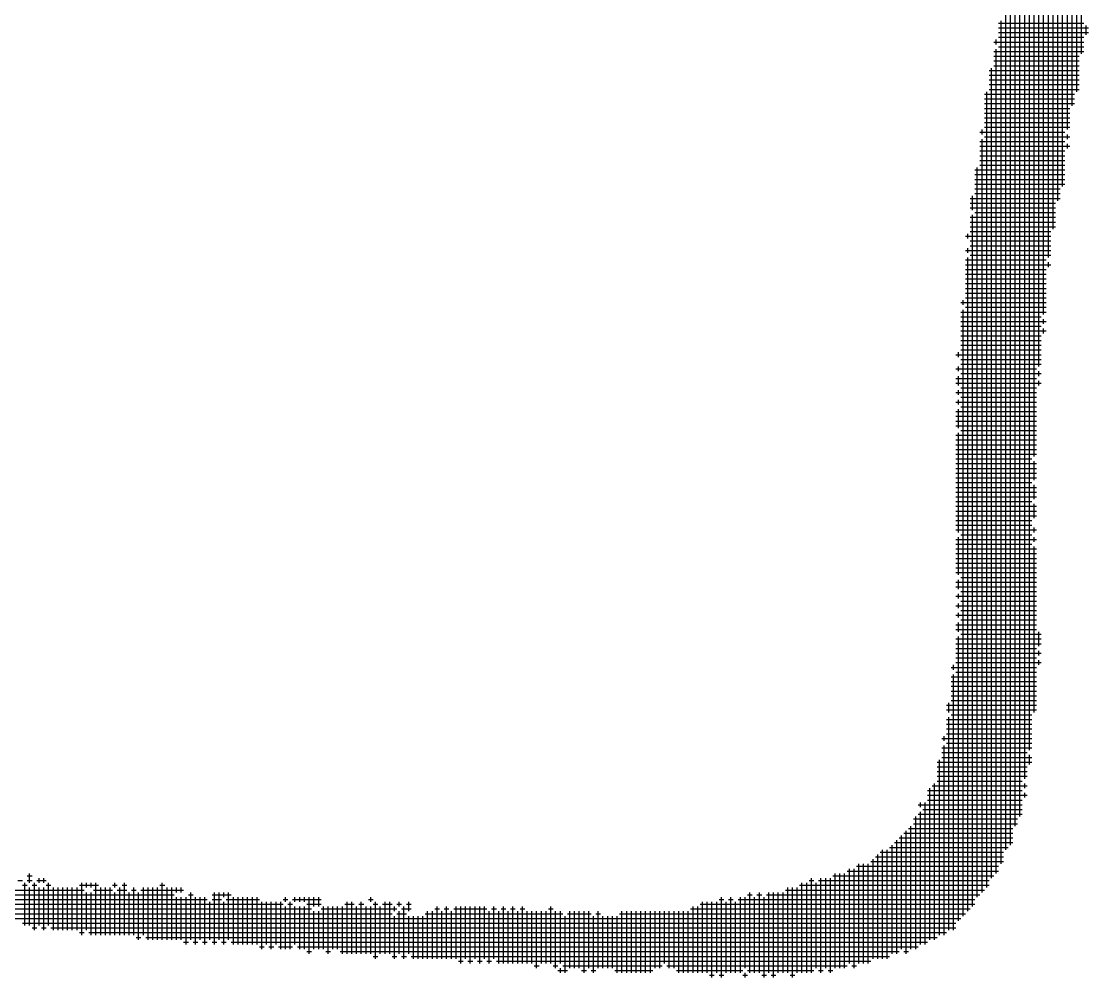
# Model space of a CAD drawing. Header units: feet. Extents: x 0 to 336400, y 0 to 237600.
# Drawn here: x 214389 to 215240, y 10512 to 11275 of the extents above; entities that cross this region are included whole.
import ezdxf

# ---------------------------------------------------------------- set-up
doc = ezdxf.new("R2010")
doc.units = ezdxf.units.FT
doc.header["$LTSCALE"] = 2200
doc.header["$MEASUREMENT"] = 0
doc.layers.add('CX-MISC', color=2, linetype='CONTINUOUS')

msp = doc.modelspace()

# ---------------------------------------------------------------- linework, layer by layer
at = {"layer": 'CX-MISC'}
for p, q in [((215234.4, 11249.5, 9817.04), (215234.4, 11612.38, 9817.04)), ((215230.62, 11219.26, 9817.04), (215230.62, 11597.26, 9817.04)), ((215226.84, 11207.92, 9817.04), (215226.84, 11589.7, 9817.04)), ((215223.06, 11189.02, 9817.04), (215223.06, 11570.8, 9817.04)), ((215219.28, 11143.66, 9817.04), (215219.28, 11559.46, 9817.04)), ((215200.38, 11000.02, 9817.04), (215200.38, 11529.22, 9817.04)), ((215204.16, 11041.6, 9817.04), (215204.16, 11533, 9817.04)), ((215207.94, 11086.96, 9817.04), (215207.94, 11529.22, 9817.04)), ((215211.72, 11109.64, 9817.04), (215211.72, 11533, 9817.04)), ((215215.5, 11132.32, 9817.04), (215215.5, 11536.78, 9817.04)), ((215196.6, 10928.2, 9817.04), (215196.6, 11438.5, 9817.04)), ((215192.82, 10693.84, 9817.04), (215192.82, 11415.82, 9817.04)), ((215189.04, 10671.16, 9817.04), (215189.04, 11396.92, 9817.04)), ((215185.26, 10640.92, 9817.04), (215185.26, 11381.8, 9817.04)), ((215181.48, 10633.36, 9817.04), (215181.48, 11355.34, 9817.04)), ((215177.7, 10618.24, 9817.04), (215177.7, 11332.66, 9817.04)), ((215173.92, 10614.46, 9817.04), (215173.92, 11306.2, 9817.04)), ((215168.25, 11274.07, 9817.04), (215236.29, 11274.07, 9817.04)), ((215170.14, 10603.12, 9817.04), (215170.14, 11275.96, 9817.04)), ((215168.25, 11270.29, 9817.04), (215240.07, 11270.29, 9817.04)), ((215168.25, 11266.51, 9817.04), (215240.07, 11266.51, 9817.04)), ((215238.18, 11264.62, 9817.04), (215238.18, 11272.18, 9817.04)), ((215164.47, 11258.95, 9817.04), (215236.29, 11258.95, 9817.04)), ((215166.36, 11257.06, 9817.04), (215166.36, 11260.84, 9817.04)), ((215168.25, 11262.73, 9817.04), (215236.29, 11262.73, 9817.04)), ((215164.47, 11251.39, 9817.04), (215236.29, 11251.39, 9817.04)), ((215164.47, 11247.61, 9817.04), (215232.51, 11247.61, 9817.04)), ((215166.36, 10595.56, 9817.04), (215166.36, 11253.28, 9817.04)), ((215168.25, 11255.17, 9817.04), (215236.29, 11255.17, 9817.04)), ((215164.47, 11243.83, 9817.04), (215232.51, 11243.83, 9817.04)), ((215164.47, 11240.05, 9817.04), (215232.51, 11240.05, 9817.04)), ((215160.69, 11236.27, 9817.04), (215232.51, 11236.27, 9817.04)), ((215160.69, 11232.49, 9817.04), (215232.51, 11232.49, 9817.04)), ((215162.58, 10591.78, 9817.04), (215162.58, 11238.16, 9817.04)), ((215160.69, 11228.71, 9817.04), (215232.51, 11228.71, 9817.04)), ((215160.69, 11224.93, 9817.04), (215232.51, 11224.93, 9817.04)), ((215156.91, 11217.37, 9817.04), (215228.73, 11217.37, 9817.04)), ((215156.91, 11213.59, 9817.04), (215228.73, 11213.59, 9817.04)), ((215158.8, 10584.22, 9817.04), (215158.8, 11219.26, 9817.04)), ((215160.69, 11221.15, 9817.04), (215232.51, 11221.15, 9817.04)), ((215156.91, 11209.81, 9817.04), (215228.73, 11209.81, 9817.04)), ((215156.91, 11206.03, 9817.04), (215224.95, 11206.03, 9817.04)), ((215156.91, 11202.25, 9817.04), (215224.95, 11202.25, 9817.04)), ((215156.91, 11198.47, 9817.04), (215224.95, 11198.47, 9817.04)), ((215155.02, 11185.24, 9817.04), (215155.02, 11189.02, 9817.04)), ((215156.91, 11194.69, 9817.04), (215224.95, 11194.69, 9817.04)), ((215156.91, 11190.91, 9817.04), (215224.95, 11190.91, 9817.04)), ((215153.13, 11187.13, 9817.04), (215221.17, 11187.13, 9817.04)), ((215153.13, 11179.57, 9817.04), (215221.17, 11179.57, 9817.04)), ((215155.02, 10580.44, 9817.04), (215155.02, 11181.46, 9817.04)), ((215156.91, 11183.35, 9817.04), (215224.95, 11183.35, 9817.04)), ((215223.06, 11181.46, 9817.04), (215223.06, 11185.24, 9817.04)), ((215153.13, 11175.79, 9817.04), (215224.95, 11175.79, 9817.04)), ((215153.13, 11172.01, 9817.04), (215221.17, 11172.01, 9817.04)), ((215223.06, 11173.9, 9817.04), (215223.06, 11177.68, 9817.04)), ((215153.13, 11168.23, 9817.04), (215221.17, 11168.23, 9817.04)), ((215153.13, 11164.45, 9817.04), (215221.17, 11164.45, 9817.04)), ((215149.35, 11156.89, 9817.04), (215221.17, 11156.89, 9817.04)), ((215151.24, 10576.66, 9817.04), (215151.24, 11158.78, 9817.04)), ((215153.13, 11160.67, 9817.04), (215221.17, 11160.67, 9817.04)), ((215149.35, 11153.11, 9817.04), (215221.17, 11153.11, 9817.04)), ((215149.35, 11149.33, 9817.04), (215221.17, 11149.33, 9817.04)), ((215149.35, 11145.55, 9817.04), (215221.17, 11145.55, 9817.04)), ((215149.35, 11141.77, 9817.04), (215217.39, 11141.77, 9817.04)), ((215149.35, 11137.99, 9817.04), (215217.39, 11137.99, 9817.04)), ((215145.57, 11134.21, 9817.04), (215217.39, 11134.21, 9817.04)), ((215145.57, 11130.43, 9817.04), (215213.61, 11130.43, 9817.04)), ((215147.46, 11124.76, 9817.04), (215147.46, 11136.1, 9817.04)), ((215145.57, 11126.65, 9817.04), (215213.61, 11126.65, 9817.04)), ((215147.46, 10569.1, 9817.04), (215147.46, 11120.98, 9817.04)), ((215149.35, 11122.87, 9817.04), (215213.61, 11122.87, 9817.04)), ((215145.57, 11119.09, 9817.04), (215213.61, 11119.09, 9817.04)), ((215145.57, 11115.31, 9817.04), (215213.61, 11115.31, 9817.04)), ((215145.57, 11111.53, 9817.04), (215213.61, 11111.53, 9817.04)), ((215141.79, 11103.97, 9817.04), (215209.83, 11103.97, 9817.04)), ((215143.68, 11102.08, 9817.04), (215143.68, 11105.86, 9817.04)), ((215145.57, 11107.75, 9817.04), (215209.83, 11107.75, 9817.04)), ((215143.68, 11090.74, 9817.04), (215143.68, 11094.52, 9817.04)), ((215145.57, 11100.19, 9817.04), (215209.83, 11100.19, 9817.04)), ((215145.57, 11096.41, 9817.04), (215209.83, 11096.41, 9817.04)), ((215141.79, 11092.63, 9817.04), (215209.83, 11092.63, 9817.04)), ((215143.68, 10565.32, 9817.04), (215143.68, 11086.96, 9817.04)), ((215145.57, 11088.85, 9817.04), (215209.83, 11088.85, 9817.04)), ((215141.79, 11085.07, 9817.04), (215206.05, 11085.07, 9817.04)), ((215141.79, 11081.29, 9817.04), (215209.83, 11081.29, 9817.04)), ((215141.79, 11077.51, 9817.04), (215206.05, 11077.51, 9817.04)), ((215207.94, 11079.4, 9817.04), (215207.94, 11083.18, 9817.04)), ((215141.79, 11073.73, 9817.04), (215206.05, 11073.73, 9817.04)), ((215141.79, 11069.95, 9817.04), (215206.05, 11069.95, 9817.04)), ((215141.79, 11066.17, 9817.04), (215206.05, 11066.17, 9817.04)), ((215141.79, 11062.39, 9817.04), (215206.05, 11062.39, 9817.04)), ((215139.9, 11049.16, 9817.04), (215139.9, 11052.94, 9817.04)), ((215141.79, 11058.61, 9817.04), (215206.05, 11058.61, 9817.04)), ((215141.79, 11054.83, 9817.04), (215206.05, 11054.83, 9817.04)), ((215138.01, 11051.05, 9817.04), (215206.05, 11051.05, 9817.04)), ((215138.01, 11043.49, 9817.04), (215206.05, 11043.49, 9817.04)), ((215139.9, 10561.54, 9817.04), (215139.9, 11045.38, 9817.04)), ((215141.79, 11047.27, 9817.04), (215206.05, 11047.27, 9817.04)), ((215138.01, 11039.71, 9817.04), (215202.27, 11039.71, 9817.04)), ((215138.01, 11035.93, 9817.04), (215206.05, 11035.93, 9817.04)), ((215204.16, 11034.04, 9817.04), (215204.16, 11037.82, 9817.04)), ((215138.01, 11032.15, 9817.04), (215202.27, 11032.15, 9817.04)), ((215138.01, 11028.37, 9817.04), (215206.05, 11028.37, 9817.04)), ((215204.16, 11026.48, 9817.04), (215204.16, 11030.26, 9817.04)), ((215138.01, 11024.59, 9817.04), (215202.27, 11024.59, 9817.04)), ((215138.01, 11020.81, 9817.04), (215202.27, 11020.81, 9817.04)), ((215134.23, 11009.47, 9817.04), (215202.27, 11009.47, 9817.04)), ((215136.12, 11007.58, 9817.04), (215136.12, 11011.36, 9817.04)), ((215138.01, 11017.03, 9817.04), (215202.27, 11017.03, 9817.04)), ((215138.01, 11013.25, 9817.04), (215202.27, 11013.25, 9817.04)), ((215138.01, 11005.69, 9817.04), (215202.27, 11005.69, 9817.04)), ((215138.01, 11001.91, 9817.04), (215202.27, 11001.91, 9817.04)), ((215134.23, 10998.13, 9817.04), (215198.49, 10998.13, 9817.04)), ((215136.12, 10996.24, 9817.04), (215136.12, 11000.02, 9817.04)), ((215136.12, 10984.9, 9817.04), (215136.12, 10992.46, 9817.04)), ((215138.01, 10994.35, 9817.04), (215202.27, 10994.35, 9817.04)), ((215200.38, 10992.46, 9817.04), (215200.38, 10996.24, 9817.04)), ((215134.23, 10990.57, 9817.04), (215198.49, 10990.57, 9817.04)), ((215134.23, 10986.79, 9817.04), (215202.27, 10986.79, 9817.04)), ((215200.38, 10984.9, 9817.04), (215200.38, 10988.68, 9817.04)), ((215134.23, 10979.23, 9817.04), (215198.49, 10979.23, 9817.04)), ((215136.12, 10977.34, 9817.04), (215136.12, 10981.12, 9817.04)), ((215138.01, 10983.01, 9817.04), (215198.49, 10983.01, 9817.04)), ((215138.01, 10975.45, 9817.04), (215198.49, 10975.45, 9817.04)), ((215134.23, 10971.67, 9817.04), (215198.49, 10971.67, 9817.04)), ((215136.12, 10969.78, 9817.04), (215136.12, 10973.56, 9817.04)), ((215138.01, 10967.89, 9817.04), (215198.49, 10967.89, 9817.04)), ((215134.23, 10964.11, 9817.04), (215198.49, 10964.11, 9817.04)), ((215134.23, 10960.33, 9817.04), (215198.49, 10960.33, 9817.04)), ((215136.12, 10950.88, 9817.04), (215136.12, 10966, 9817.04)), ((215134.23, 10956.55, 9817.04), (215198.49, 10956.55, 9817.04)), ((215134.23, 10952.77, 9817.04), (215198.49, 10952.77, 9817.04)), ((215134.23, 10945.21, 9817.04), (215198.49, 10945.21, 9817.04)), ((215134.23, 10941.43, 9817.04), (215198.49, 10941.43, 9817.04)), ((215136.12, 10867.72, 9817.04), (215136.12, 10947.1, 9817.04)), ((215138.01, 10948.99, 9817.04), (215198.49, 10948.99, 9817.04)), ((215134.23, 10937.65, 9817.04), (215198.49, 10937.65, 9817.04)), ((215134.23, 10933.87, 9817.04), (215198.49, 10933.87, 9817.04)), ((215134.23, 10930.09, 9817.04), (215198.49, 10930.09, 9817.04)), ((215134.23, 10926.31, 9817.04), (215194.71, 10926.31, 9817.04)), ((215196.6, 10909.3, 9817.04), (215196.6, 10924.42, 9817.04)), ((215134.23, 10922.53, 9817.04), (215198.49, 10922.53, 9817.04)), ((215134.23, 10918.75, 9817.04), (215198.49, 10918.75, 9817.04)), ((215134.23, 10914.97, 9817.04), (215198.49, 10914.97, 9817.04)), ((215134.23, 10911.19, 9817.04), (215198.49, 10911.19, 9817.04)), ((215134.23, 10907.41, 9817.04), (215194.71, 10907.41, 9817.04)), ((215134.23, 10903.63, 9817.04), (215198.49, 10903.63, 9817.04)), ((215134.23, 10899.85, 9817.04), (215198.49, 10899.85, 9817.04)), ((215196.6, 10894.18, 9817.04), (215196.6, 10905.52, 9817.04)), ((215134.23, 10896.07, 9817.04), (215198.49, 10896.07, 9817.04)), ((215134.23, 10892.29, 9817.04), (215194.71, 10892.29, 9817.04)), ((215196.6, 10879.06, 9817.04), (215196.6, 10890.4, 9817.04)), ((215134.23, 10888.51, 9817.04), (215198.49, 10888.51, 9817.04)), ((215134.23, 10884.73, 9817.04), (215198.49, 10884.73, 9817.04)), ((215134.23, 10880.95, 9817.04), (215198.49, 10880.95, 9817.04)), ((215134.23, 10877.17, 9817.04), (215194.71, 10877.17, 9817.04)), ((215134.23, 10873.39, 9817.04), (215194.71, 10873.39, 9817.04)), ((215134.23, 10869.61, 9817.04), (215198.49, 10869.61, 9817.04)), ((215138.01, 10865.83, 9817.04), (215194.71, 10865.83, 9817.04)), ((215196.6, 10867.72, 9817.04), (215196.6, 10871.5, 9817.04)), ((215134.23, 10862.05, 9817.04), (215198.49, 10862.05, 9817.04)), ((215134.23, 10858.27, 9817.04), (215194.71, 10858.27, 9817.04)), ((215136.12, 10833.7, 9817.04), (215136.12, 10863.94, 9817.04)), ((215196.6, 10860.16, 9817.04), (215196.6, 10863.94, 9817.04)), ((215196.6, 10724.08, 9817.04), (215196.6, 10856.38, 9817.04)), ((215134.23, 10854.49, 9817.04), (215198.49, 10854.49, 9817.04)), ((215134.23, 10850.71, 9817.04), (215198.49, 10850.71, 9817.04)), ((215134.23, 10846.93, 9817.04), (215198.49, 10846.93, 9817.04)), ((215134.23, 10843.15, 9817.04), (215198.49, 10843.15, 9817.04)), ((215134.23, 10839.37, 9817.04), (215198.49, 10839.37, 9817.04)), ((215134.23, 10835.59, 9817.04), (215198.49, 10835.59, 9817.04)), ((215138.01, 10831.81, 9817.04), (215198.49, 10831.81, 9817.04)), ((215134.23, 10828.03, 9817.04), (215198.49, 10828.03, 9817.04)), ((215134.23, 10824.25, 9817.04), (215198.49, 10824.25, 9817.04)), ((215136.12, 10822.36, 9817.04), (215136.12, 10829.92, 9817.04)), ((215134.23, 10816.69, 9817.04), (215198.49, 10816.69, 9817.04)), ((215136.12, 10814.8, 9817.04), (215136.12, 10818.58, 9817.04)), ((215138.01, 10820.47, 9817.04), (215198.49, 10820.47, 9817.04)), ((215134.23, 10809.13, 9817.04), (215198.49, 10809.13, 9817.04)), ((215136.12, 10807.24, 9817.04), (215136.12, 10811.02, 9817.04)), ((215138.01, 10812.91, 9817.04), (215198.49, 10812.91, 9817.04)), ((215138.01, 10805.35, 9817.04), (215198.49, 10805.35, 9817.04)), ((215134.23, 10801.57, 9817.04), (215198.49, 10801.57, 9817.04)), ((215136.12, 10799.68, 9817.04), (215136.12, 10803.46, 9817.04)), ((215138.01, 10797.79, 9817.04), (215198.49, 10797.79, 9817.04)), ((215134.23, 10794.01, 9817.04), (215198.49, 10794.01, 9817.04)), ((215134.23, 10790.23, 9817.04), (215198.49, 10790.23, 9817.04)), ((215136.12, 10788.34, 9817.04), (215136.12, 10795.9, 9817.04)), ((215200.38, 10777, 9817.04), (215200.38, 10788.34, 9817.04)), ((215134.23, 10782.67, 9817.04), (215202.27, 10782.67, 9817.04)), ((215136.12, 10557.76, 9817.04), (215136.12, 10784.56, 9817.04)), ((215138.01, 10786.45, 9817.04), (215202.27, 10786.45, 9817.04)), ((215134.23, 10778.89, 9817.04), (215202.27, 10778.89, 9817.04)), ((215134.23, 10775.11, 9817.04), (215198.49, 10775.11, 9817.04)), ((215134.23, 10771.33, 9817.04), (215202.27, 10771.33, 9817.04)), ((215200.38, 10769.44, 9817.04), (215200.38, 10773.22, 9817.04)), ((215134.23, 10767.55, 9817.04), (215198.49, 10767.55, 9817.04)), ((215134.23, 10763.77, 9817.04), (215202.27, 10763.77, 9817.04)), ((215200.38, 10761.88, 9817.04), (215200.38, 10765.66, 9817.04)), ((215130.45, 10759.99, 9817.04), (215198.49, 10759.99, 9817.04)), ((215132.34, 10758.1, 9817.04), (215132.34, 10761.88, 9817.04)), ((215132.34, 10550.2, 9817.04), (215132.34, 10754.32, 9817.04)), ((215134.23, 10756.21, 9817.04), (215198.49, 10756.21, 9817.04)), ((215130.45, 10752.43, 9817.04), (215198.49, 10752.43, 9817.04)), ((215130.45, 10748.65, 9817.04), (215198.49, 10748.65, 9817.04)), ((215130.45, 10744.87, 9817.04), (215198.49, 10744.87, 9817.04)), ((215130.45, 10741.09, 9817.04), (215198.49, 10741.09, 9817.04)), ((215130.45, 10737.31, 9817.04), (215198.49, 10737.31, 9817.04)), ((215126.67, 10729.75, 9817.04), (215198.49, 10729.75, 9817.04)), ((215128.56, 10724.08, 9817.04), (215128.56, 10731.64, 9817.04)), ((215130.45, 10733.53, 9817.04), (215198.49, 10733.53, 9817.04)), ((215126.67, 10725.97, 9817.04), (215198.49, 10725.97, 9817.04)), ((215128.56, 10550.2, 9817.04), (215128.56, 10720.3, 9817.04)), ((215130.45, 10722.19, 9817.04), (215194.71, 10722.19, 9817.04)), ((215126.67, 10718.41, 9817.04), (215194.71, 10718.41, 9817.04)), ((215126.67, 10714.63, 9817.04), (215194.71, 10714.63, 9817.04)), ((215122.89, 10703.29, 9817.04), (215194.71, 10703.29, 9817.04)), ((215124.78, 10701.4, 9817.04), (215124.78, 10705.18, 9817.04)), ((215126.67, 10710.85, 9817.04), (215194.71, 10710.85, 9817.04)), ((215126.67, 10707.07, 9817.04), (215194.71, 10707.07, 9817.04)), ((215122.89, 10695.73, 9817.04), (215194.71, 10695.73, 9817.04)), ((215124.78, 10546.42, 9817.04), (215124.78, 10697.62, 9817.04)), ((215126.67, 10699.51, 9817.04), (215194.71, 10699.51, 9817.04)), ((215121, 10546.42, 9817.04), (215121, 10686.28, 9817.04)), ((215122.89, 10691.95, 9817.04), (215190.93, 10691.95, 9817.04)), ((215122.89, 10688.17, 9817.04), (215194.71, 10688.17, 9817.04)), ((215192.82, 10682.5, 9817.04), (215192.82, 10690.06, 9817.04)), ((215119.11, 10684.39, 9817.04), (215194.71, 10684.39, 9817.04)), ((215119.11, 10680.61, 9817.04), (215190.93, 10680.61, 9817.04)), ((215119.11, 10676.83, 9817.04), (215190.93, 10676.83, 9817.04)), ((215119.11, 10673.05, 9817.04), (215190.93, 10673.05, 9817.04)), ((215119.11, 10669.27, 9817.04), (215187.15, 10669.27, 9817.04)), ((215111.55, 10661.71, 9817.04), (215187.15, 10661.71, 9817.04)), ((215113.44, 10542.64, 9817.04), (215113.44, 10663.6, 9817.04)), ((215115.33, 10665.49, 9817.04), (215190.93, 10665.49, 9817.04)), ((215117.22, 10542.64, 9817.04), (215117.22, 10667.38, 9817.04)), ((215189.04, 10663.6, 9817.04), (215189.04, 10667.38, 9817.04)), ((215105.88, 10648.48, 9817.04), (215105.88, 10652.26, 9817.04)), ((215109.66, 10538.86, 9817.04), (215109.66, 10652.26, 9817.04)), ((215111.55, 10657.93, 9817.04), (215190.93, 10657.93, 9817.04)), ((215111.55, 10654.15, 9817.04), (215187.15, 10654.15, 9817.04)), ((215189.04, 10656.04, 9817.04), (215189.04, 10659.82, 9817.04)), ((215103.99, 10650.37, 9817.04), (215187.15, 10650.37, 9817.04)), ((215105.88, 10538.86, 9817.04), (215105.88, 10644.7, 9817.04)), ((215107.77, 10646.59, 9817.04), (215187.15, 10646.59, 9817.04)), ((215100.21, 10639.03, 9817.04), (215183.37, 10639.03, 9817.04)), ((215100.21, 10635.25, 9817.04), (215183.37, 10635.25, 9817.04)), ((215102.1, 10535.08, 9817.04), (215102.1, 10640.92, 9817.04)), ((215103.99, 10642.81, 9817.04), (215187.15, 10642.81, 9817.04)), ((215092.65, 10627.69, 9817.04), (215179.59, 10627.69, 9817.04)), ((215094.54, 10531.3, 9817.04), (215094.54, 10629.58, 9817.04)), ((215096.43, 10631.47, 9817.04), (215179.59, 10631.47, 9817.04)), ((215098.32, 10535.08, 9817.04), (215098.32, 10633.36, 9817.04)), ((215083.2, 10531.3, 9817.04), (215083.2, 10618.24, 9817.04)), ((215085.09, 10620.13, 9817.04), (215179.59, 10620.13, 9817.04)), ((215086.98, 10531.3, 9817.04), (215086.98, 10622.02, 9817.04)), ((215088.87, 10623.91, 9817.04), (215179.59, 10623.91, 9817.04)), ((215090.76, 10535.08, 9817.04), (215090.76, 10625.8, 9817.04)), ((215071.86, 10527.52, 9817.04), (215071.86, 10610.68, 9817.04)), ((215073.75, 10612.57, 9817.04), (215172.03, 10612.57, 9817.04)), ((215075.64, 10527.52, 9817.04), (215075.64, 10614.46, 9817.04)), ((215079.42, 10527.52, 9817.04), (215079.42, 10614.46, 9817.04)), ((215081.31, 10616.35, 9817.04), (215175.81, 10616.35, 9817.04)), ((215054.85, 10601.23, 9817.04), (215168.25, 10601.23, 9817.04)), ((215056.74, 10523.74, 9817.04), (215056.74, 10603.12, 9817.04)), ((215060.52, 10523.74, 9817.04), (215060.52, 10603.12, 9817.04)), ((215064.3, 10523.74, 9817.04), (215064.3, 10603.12, 9817.04)), ((215066.19, 10605.01, 9817.04), (215172.03, 10605.01, 9817.04)), ((215068.08, 10527.52, 9817.04), (215068.08, 10606.9, 9817.04)), ((215069.97, 10608.79, 9817.04), (215172.03, 10608.79, 9817.04)), ((214393.35, 10593.67, 9817.04), (214397.13, 10593.67, 9817.04)), ((214395.24, 10588, 9817.04), (214395.24, 10595.56, 9817.04)), ((215035.95, 10593.67, 9817.04), (215164.47, 10593.67, 9817.04)), ((215037.84, 10519.96, 9817.04), (215037.84, 10595.56, 9817.04)), ((215041.62, 10519.96, 9817.04), (215041.62, 10595.56, 9817.04)), ((215045.4, 10519.96, 9817.04), (215045.4, 10595.56, 9817.04)), ((215047.29, 10597.45, 9817.04), (215168.25, 10597.45, 9817.04)), ((215049.18, 10523.74, 9817.04), (215049.18, 10599.34, 9817.04)), ((215052.96, 10519.96, 9817.04), (215052.96, 10599.34, 9817.04)), ((214385.79, 10589.89, 9817.04), (214389.57, 10589.89, 9817.04)), ((214389.57, 10586.11, 9817.04), (214393.35, 10586.11, 9817.04)), ((214391.46, 10553.98, 9817.04), (214391.46, 10588, 9817.04)), ((214393.35, 10589.89, 9817.04), (214397.13, 10589.89, 9817.04)), ((214395.24, 10553.98, 9817.04), (214395.24, 10584.22, 9817.04)), ((214397.13, 10586.11, 9817.04), (214400.91, 10586.11, 9817.04)), ((214399.02, 10550.2, 9817.04), (214399.02, 10588, 9817.04)), ((214400.91, 10589.89, 9817.04), (214408.47, 10589.89, 9817.04)), ((214402.8, 10588, 9817.04), (214402.8, 10591.78, 9817.04)), ((214402.8, 10553.98, 9817.04), (214402.8, 10584.22, 9817.04)), ((214406.58, 10588, 9817.04), (214406.58, 10591.78, 9817.04)), ((214406.58, 10550.2, 9817.04), (214406.58, 10584.22, 9817.04)), ((214408.47, 10586.11, 9817.04), (214412.25, 10586.11, 9817.04)), ((214410.36, 10553.98, 9817.04), (214410.36, 10588, 9817.04)), ((214414.14, 10550.2, 9817.04), (214414.14, 10584.22, 9817.04)), ((214417.92, 10550.2, 9817.04), (214417.92, 10584.22, 9817.04)), ((214421.7, 10550.2, 9817.04), (214421.7, 10584.22, 9817.04)), ((214425.48, 10550.2, 9817.04), (214425.48, 10584.22, 9817.04)), ((214429.26, 10550.2, 9817.04), (214429.26, 10584.22, 9817.04)), ((214433.04, 10550.2, 9817.04), (214433.04, 10584.22, 9817.04)), ((214434.93, 10586.11, 9817.04), (214450.05, 10586.11, 9817.04)), ((214436.82, 10546.42, 9817.04), (214436.82, 10588, 9817.04)), ((214440.6, 10584.22, 9817.04), (214440.6, 10588, 9817.04)), ((214444.38, 10584.22, 9817.04), (214444.38, 10588, 9817.04)), ((214448.16, 10546.42, 9817.04), (214448.16, 10588, 9817.04)), ((214451.94, 10546.42, 9817.04), (214451.94, 10584.22, 9817.04)), ((214455.72, 10546.42, 9817.04), (214455.72, 10584.22, 9817.04)), ((214459.5, 10546.42, 9817.04), (214459.5, 10584.22, 9817.04)), ((214461.39, 10586.11, 9817.04), (214465.17, 10586.11, 9817.04)), ((214463.28, 10584.22, 9817.04), (214463.28, 10588, 9817.04)), ((214467.06, 10546.42, 9817.04), (214467.06, 10584.22, 9817.04)), ((214468.95, 10586.11, 9817.04), (214472.73, 10586.11, 9817.04)), ((214470.84, 10546.42, 9817.04), (214470.84, 10588, 9817.04)), ((214478.4, 10546.42, 9817.04), (214478.4, 10584.22, 9817.04)), ((214485.96, 10546.42, 9817.04), (214485.96, 10584.22, 9817.04)), ((214489.74, 10542.64, 9817.04), (214489.74, 10584.22, 9817.04)), ((214493.52, 10542.64, 9817.04), (214493.52, 10584.22, 9817.04)), ((214497.3, 10542.64, 9817.04), (214497.3, 10584.22, 9817.04)), ((214499.19, 10586.11, 9817.04), (214502.97, 10586.11, 9817.04)), ((214501.08, 10542.64, 9817.04), (214501.08, 10588, 9817.04)), ((214504.86, 10542.64, 9817.04), (214504.86, 10584.22, 9817.04)), ((214508.64, 10542.64, 9817.04), (214508.64, 10584.22, 9817.04)), ((214512.42, 10580.44, 9817.04), (214512.42, 10584.22, 9817.04)), ((214516.2, 10580.44, 9817.04), (214516.2, 10584.22, 9817.04)), ((215000.04, 10516.18, 9817.04), (215000.04, 10584.22, 9817.04)), ((215003.82, 10512.4, 9817.04), (215003.82, 10584.22, 9817.04)), ((215007.6, 10516.18, 9817.04), (215007.6, 10584.22, 9817.04)), ((215009.49, 10586.11, 9817.04), (215160.69, 10586.11, 9817.04)), ((215011.38, 10516.18, 9817.04), (215011.38, 10588, 9817.04)), ((215015.16, 10516.18, 9817.04), (215015.16, 10588, 9817.04)), ((215017.05, 10589.89, 9817.04), (215020.83, 10589.89, 9817.04)), ((215018.94, 10516.18, 9817.04), (215018.94, 10591.78, 9817.04)), ((215022.72, 10519.96, 9817.04), (215022.72, 10588, 9817.04)), ((215024.61, 10589.89, 9817.04), (215160.69, 10589.89, 9817.04)), ((215026.5, 10516.18, 9817.04), (215026.5, 10591.78, 9817.04)), ((215030.28, 10519.96, 9817.04), (215030.28, 10591.78, 9817.04)), ((215034.06, 10516.18, 9817.04), (215034.06, 10591.78, 9817.04)), ((214124.97, 10582.33, 9817.04), (214438.71, 10582.33, 9817.04)), ((214193.01, 10578.55, 9817.04), (214510.53, 10578.55, 9817.04)), ((214440.6, 10550.2, 9817.04), (214440.6, 10580.44, 9817.04)), ((214444.38, 10546.42, 9817.04), (214444.38, 10580.44, 9817.04)), ((214446.27, 10582.33, 9817.04), (214461.39, 10582.33, 9817.04)), ((214463.28, 10546.42, 9817.04), (214463.28, 10580.44, 9817.04)), ((214465.17, 10582.33, 9817.04), (214472.73, 10582.33, 9817.04)), ((214474.62, 10546.42, 9817.04), (214474.62, 10580.44, 9817.04)), ((214476.51, 10582.33, 9817.04), (214480.29, 10582.33, 9817.04)), ((214482.18, 10542.64, 9817.04), (214482.18, 10580.44, 9817.04)), ((214484.07, 10582.33, 9817.04), (214518.09, 10582.33, 9817.04)), ((214512.42, 10542.64, 9817.04), (214512.42, 10576.66, 9817.04)), ((214516.2, 10542.64, 9817.04), (214516.2, 10576.66, 9817.04)), ((214519.98, 10538.86, 9817.04), (214519.98, 10576.66, 9817.04)), ((214521.87, 10578.55, 9817.04), (214525.65, 10578.55, 9817.04)), ((214523.76, 10542.64, 9817.04), (214523.76, 10580.44, 9817.04)), ((214527.54, 10538.86, 9817.04), (214527.54, 10576.66, 9817.04)), ((214531.32, 10542.64, 9817.04), (214531.32, 10576.66, 9817.04)), ((214535.1, 10538.86, 9817.04), (214535.1, 10576.66, 9817.04)), ((214540.77, 10578.55, 9817.04), (214555.89, 10578.55, 9817.04)), ((214542.66, 10538.86, 9817.04), (214542.66, 10580.44, 9817.04)), ((214546.44, 10542.64, 9817.04), (214546.44, 10580.44, 9817.04)), ((214550.22, 10576.66, 9817.04), (214550.22, 10580.44, 9817.04)), ((214554, 10542.64, 9817.04), (214554, 10580.44, 9817.04)), ((214557.78, 10538.86, 9817.04), (214557.78, 10576.66, 9817.04)), ((214561.56, 10538.86, 9817.04), (214561.56, 10576.66, 9817.04)), ((214565.34, 10538.86, 9817.04), (214565.34, 10576.66, 9817.04)), ((214569.12, 10538.86, 9817.04), (214569.12, 10576.66, 9817.04)), ((214572.9, 10538.86, 9817.04), (214572.9, 10576.66, 9817.04)), ((214576.68, 10538.86, 9817.04), (214576.68, 10576.66, 9817.04)), ((214599.36, 10572.88, 9817.04), (214599.36, 10576.66, 9817.04)), ((214606.92, 10572.88, 9817.04), (214606.92, 10576.66, 9817.04)), ((214610.7, 10572.88, 9817.04), (214610.7, 10576.66, 9817.04)), ((214614.48, 10572.88, 9817.04), (214614.48, 10576.66, 9817.04)), ((214618.26, 10531.3, 9817.04), (214618.26, 10576.66, 9817.04)), ((214622.04, 10569.1, 9817.04), (214622.04, 10576.66, 9817.04)), ((214625.82, 10569.1, 9817.04), (214625.82, 10576.66, 9817.04)), ((214667.4, 10572.88, 9817.04), (214667.4, 10576.66, 9817.04)), ((214947.12, 10512.4, 9817.04), (214947.12, 10576.66, 9817.04)), ((214954.68, 10516.18, 9817.04), (214954.68, 10576.66, 9817.04)), ((214962.24, 10516.18, 9817.04), (214962.24, 10576.66, 9817.04)), ((214966.02, 10519.96, 9817.04), (214966.02, 10576.66, 9817.04)), ((214967.91, 10578.55, 9817.04), (214971.69, 10578.55, 9817.04)), ((214969.8, 10516.18, 9817.04), (214969.8, 10580.44, 9817.04)), ((214973.58, 10516.18, 9817.04), (214973.58, 10576.66, 9817.04)), ((214975.47, 10578.55, 9817.04), (214979.25, 10578.55, 9817.04)), ((214977.36, 10516.18, 9817.04), (214977.36, 10580.44, 9817.04)), ((214981.14, 10512.4, 9817.04), (214981.14, 10576.66, 9817.04)), ((214983.03, 10578.55, 9817.04), (215153.13, 10578.55, 9817.04)), ((214984.92, 10516.18, 9817.04), (214984.92, 10580.44, 9817.04)), ((214988.7, 10512.4, 9817.04), (214988.7, 10580.44, 9817.04)), ((214992.48, 10516.18, 9817.04), (214992.48, 10580.44, 9817.04)), ((214996.26, 10516.18, 9817.04), (214996.26, 10580.44, 9817.04)), ((214998.15, 10582.33, 9817.04), (215156.91, 10582.33, 9817.04)), ((214193.01, 10574.77, 9817.04), (214536.99, 10574.77, 9817.04)), ((214238.37, 10567.21, 9817.04), (214620.15, 10567.21, 9817.04)), ((214261.05, 10570.99, 9817.04), (214597.47, 10570.99, 9817.04)), ((214538.88, 10542.64, 9817.04), (214538.88, 10572.88, 9817.04)), ((214540.77, 10574.77, 9817.04), (214548.33, 10574.77, 9817.04)), ((214550.22, 10538.86, 9817.04), (214550.22, 10572.88, 9817.04)), ((214552.11, 10574.77, 9817.04), (214578.57, 10574.77, 9817.04)), ((214580.46, 10535.08, 9817.04), (214580.46, 10572.88, 9817.04)), ((214584.24, 10538.86, 9817.04), (214584.24, 10572.88, 9817.04)), ((214588.02, 10535.08, 9817.04), (214588.02, 10572.88, 9817.04)), ((214591.8, 10538.86, 9817.04), (214591.8, 10572.88, 9817.04)), ((214595.58, 10535.08, 9817.04), (214595.58, 10572.88, 9817.04)), ((214597.47, 10574.77, 9817.04), (214601.25, 10574.77, 9817.04)), ((214599.36, 10535.08, 9817.04), (214599.36, 10569.1, 9817.04)), ((214601.25, 10570.99, 9817.04), (214605.03, 10570.99, 9817.04)), ((214603.14, 10535.08, 9817.04), (214603.14, 10572.88, 9817.04)), ((214605.03, 10574.77, 9817.04), (214627.71, 10574.77, 9817.04)), ((214606.92, 10538.86, 9817.04), (214606.92, 10569.1, 9817.04)), ((214610.7, 10535.08, 9817.04), (214610.7, 10569.1, 9817.04)), ((214614.48, 10535.08, 9817.04), (214614.48, 10569.1, 9817.04)), ((214616.37, 10570.99, 9817.04), (214627.71, 10570.99, 9817.04)), ((214627.71, 10567.21, 9817.04), (214688.19, 10567.21, 9817.04)), ((214629.6, 10535.08, 9817.04), (214629.6, 10569.1, 9817.04)), ((214633.38, 10531.3, 9817.04), (214633.38, 10569.1, 9817.04)), ((214637.16, 10535.08, 9817.04), (214637.16, 10569.1, 9817.04)), ((214640.94, 10535.08, 9817.04), (214640.94, 10569.1, 9817.04)), ((214644.72, 10531.3, 9817.04), (214644.72, 10569.1, 9817.04)), ((214646.61, 10570.99, 9817.04), (214654.17, 10570.99, 9817.04)), ((214648.5, 10531.3, 9817.04), (214648.5, 10572.88, 9817.04)), ((214652.28, 10531.3, 9817.04), (214652.28, 10572.88, 9817.04)), ((214656.06, 10531.3, 9817.04), (214656.06, 10569.1, 9817.04)), ((214657.95, 10570.99, 9817.04), (214661.73, 10570.99, 9817.04)), ((214659.84, 10531.3, 9817.04), (214659.84, 10572.88, 9817.04)), ((214663.62, 10531.3, 9817.04), (214663.62, 10569.1, 9817.04)), ((214665.51, 10574.77, 9817.04), (214669.29, 10574.77, 9817.04)), ((214667.4, 10531.3, 9817.04), (214667.4, 10569.1, 9817.04)), ((214669.29, 10570.99, 9817.04), (214673.07, 10570.99, 9817.04)), ((214671.18, 10527.52, 9817.04), (214671.18, 10572.88, 9817.04)), ((214674.96, 10531.3, 9817.04), (214674.96, 10569.1, 9817.04)), ((214676.85, 10570.99, 9817.04), (214684.41, 10570.99, 9817.04)), ((214678.74, 10531.3, 9817.04), (214678.74, 10572.88, 9817.04)), ((214682.52, 10531.3, 9817.04), (214682.52, 10572.88, 9817.04)), ((214686.3, 10565.32, 9817.04), (214686.3, 10569.1, 9817.04)), ((214688.19, 10570.99, 9817.04), (214691.97, 10570.99, 9817.04)), ((214690.08, 10569.1, 9817.04), (214690.08, 10572.88, 9817.04)), ((214691.97, 10567.21, 9817.04), (214699.53, 10567.21, 9817.04)), ((214693.86, 10527.52, 9817.04), (214693.86, 10569.1, 9817.04)), ((214695.75, 10570.99, 9817.04), (214699.53, 10570.99, 9817.04)), ((214697.64, 10565.32, 9817.04), (214697.64, 10572.88, 9817.04)), ((214718.43, 10567.21, 9817.04), (214722.21, 10567.21, 9817.04)), ((214720.32, 10527.52, 9817.04), (214720.32, 10569.1, 9817.04)), ((214725.99, 10567.21, 9817.04), (214729.77, 10567.21, 9817.04)), ((214727.88, 10527.52, 9817.04), (214727.88, 10569.1, 9817.04)), ((214733.55, 10567.21, 9817.04), (214760.01, 10567.21, 9817.04)), ((214735.44, 10527.52, 9817.04), (214735.44, 10569.1, 9817.04)), ((214739.22, 10523.74, 9817.04), (214739.22, 10569.1, 9817.04)), ((214743, 10527.52, 9817.04), (214743, 10569.1, 9817.04)), ((214746.78, 10523.74, 9817.04), (214746.78, 10569.1, 9817.04)), ((214750.56, 10527.52, 9817.04), (214750.56, 10569.1, 9817.04)), ((214754.34, 10523.74, 9817.04), (214754.34, 10569.1, 9817.04)), ((214758.12, 10527.52, 9817.04), (214758.12, 10569.1, 9817.04)), ((214763.79, 10567.21, 9817.04), (214767.57, 10567.21, 9817.04)), ((214765.68, 10527.52, 9817.04), (214765.68, 10569.1, 9817.04)), ((214771.35, 10567.21, 9817.04), (214775.13, 10567.21, 9817.04)), ((214773.24, 10523.74, 9817.04), (214773.24, 10569.1, 9817.04)), ((214778.91, 10567.21, 9817.04), (214782.69, 10567.21, 9817.04)), ((214780.8, 10523.74, 9817.04), (214780.8, 10569.1, 9817.04)), ((214786.47, 10567.21, 9817.04), (214790.25, 10567.21, 9817.04)), ((214788.36, 10523.74, 9817.04), (214788.36, 10569.1, 9817.04)), ((214809.15, 10567.21, 9817.04), (214812.93, 10567.21, 9817.04)), ((214811.04, 10523.74, 9817.04), (214811.04, 10569.1, 9817.04)), ((214922.55, 10567.21, 9817.04), (215145.57, 10567.21, 9817.04)), ((214924.44, 10516.18, 9817.04), (214924.44, 10569.1, 9817.04)), ((214928.22, 10516.18, 9817.04), (214928.22, 10569.1, 9817.04)), ((214930.11, 10570.99, 9817.04), (215149.35, 10570.99, 9817.04)), ((214932, 10516.18, 9817.04), (214932, 10572.88, 9817.04)), ((214935.78, 10516.18, 9817.04), (214935.78, 10572.88, 9817.04)), ((214939.56, 10512.4, 9817.04), (214939.56, 10572.88, 9817.04)), ((214943.34, 10516.18, 9817.04), (214943.34, 10572.88, 9817.04)), ((214945.23, 10574.77, 9817.04), (214949.01, 10574.77, 9817.04)), ((214950.9, 10516.18, 9817.04), (214950.9, 10572.88, 9817.04)), ((214952.79, 10574.77, 9817.04), (214956.57, 10574.77, 9817.04)), ((214958.46, 10516.18, 9817.04), (214958.46, 10572.88, 9817.04)), ((214960.35, 10574.77, 9817.04), (215149.35, 10574.77, 9817.04)), ((214298.85, 10563.43, 9817.04), (214684.41, 10563.43, 9817.04)), ((214321.53, 10559.65, 9817.04), (215138.01, 10559.65, 9817.04)), ((214622.04, 10535.08, 9817.04), (214622.04, 10565.32, 9817.04)), ((214625.82, 10535.08, 9817.04), (214625.82, 10565.32, 9817.04)), ((214686.3, 10527.52, 9817.04), (214686.3, 10561.54, 9817.04)), ((214688.19, 10563.43, 9817.04), (214695.75, 10563.43, 9817.04)), ((214690.08, 10531.3, 9817.04), (214690.08, 10565.32, 9817.04)), ((214697.64, 10531.3, 9817.04), (214697.64, 10561.54, 9817.04)), ((214701.42, 10527.52, 9817.04), (214701.42, 10561.54, 9817.04)), ((214705.2, 10527.52, 9817.04), (214705.2, 10561.54, 9817.04)), ((214708.98, 10527.52, 9817.04), (214708.98, 10561.54, 9817.04)), ((214710.87, 10563.43, 9817.04), (214820.49, 10563.43, 9817.04)), ((214712.76, 10527.52, 9817.04), (214712.76, 10565.32, 9817.04)), ((214716.54, 10527.52, 9817.04), (214716.54, 10565.32, 9817.04)), ((214724.1, 10527.52, 9817.04), (214724.1, 10565.32, 9817.04)), ((214731.66, 10527.52, 9817.04), (214731.66, 10565.32, 9817.04)), ((214761.9, 10523.74, 9817.04), (214761.9, 10565.32, 9817.04)), ((214769.46, 10523.74, 9817.04), (214769.46, 10565.32, 9817.04)), ((214777.02, 10523.74, 9817.04), (214777.02, 10565.32, 9817.04)), ((214784.58, 10523.74, 9817.04), (214784.58, 10565.32, 9817.04)), ((214792.14, 10523.74, 9817.04), (214792.14, 10565.32, 9817.04)), ((214795.92, 10523.74, 9817.04), (214795.92, 10565.32, 9817.04)), ((214799.7, 10519.96, 9817.04), (214799.7, 10565.32, 9817.04)), ((214803.48, 10523.74, 9817.04), (214803.48, 10565.32, 9817.04)), ((214807.26, 10523.74, 9817.04), (214807.26, 10565.32, 9817.04)), ((214814.82, 10519.96, 9817.04), (214814.82, 10565.32, 9817.04)), ((214818.6, 10523.74, 9817.04), (214818.6, 10565.32, 9817.04)), ((214822.38, 10516.18, 9817.04), (214822.38, 10561.54, 9817.04)), ((214824.27, 10563.43, 9817.04), (214843.17, 10563.43, 9817.04)), ((214826.16, 10519.96, 9817.04), (214826.16, 10565.32, 9817.04)), ((214829.94, 10519.96, 9817.04), (214829.94, 10565.32, 9817.04)), ((214833.72, 10519.96, 9817.04), (214833.72, 10565.32, 9817.04)), ((214837.5, 10516.18, 9817.04), (214837.5, 10565.32, 9817.04)), ((214841.28, 10519.96, 9817.04), (214841.28, 10565.32, 9817.04)), ((214845.06, 10516.18, 9817.04), (214845.06, 10561.54, 9817.04)), ((214846.95, 10563.43, 9817.04), (214850.73, 10563.43, 9817.04)), ((214848.84, 10519.96, 9817.04), (214848.84, 10565.32, 9817.04)), ((214852.62, 10519.96, 9817.04), (214852.62, 10561.54, 9817.04)), ((214856.4, 10519.96, 9817.04), (214856.4, 10561.54, 9817.04)), ((214860.18, 10519.96, 9817.04), (214860.18, 10561.54, 9817.04)), ((214863.96, 10516.18, 9817.04), (214863.96, 10561.54, 9817.04)), ((214865.85, 10563.43, 9817.04), (215141.79, 10563.43, 9817.04)), ((214867.74, 10516.18, 9817.04), (214867.74, 10565.32, 9817.04)), ((214871.52, 10516.18, 9817.04), (214871.52, 10565.32, 9817.04)), ((214875.3, 10516.18, 9817.04), (214875.3, 10565.32, 9817.04)), ((214879.08, 10516.18, 9817.04), (214879.08, 10565.32, 9817.04)), ((214882.86, 10516.18, 9817.04), (214882.86, 10565.32, 9817.04)), ((214886.64, 10516.18, 9817.04), (214886.64, 10565.32, 9817.04)), ((214890.42, 10516.18, 9817.04), (214890.42, 10565.32, 9817.04)), ((214894.2, 10519.96, 9817.04), (214894.2, 10565.32, 9817.04)), ((214897.98, 10519.96, 9817.04), (214897.98, 10565.32, 9817.04)), ((214901.76, 10523.74, 9817.04), (214901.76, 10565.32, 9817.04)), ((214905.54, 10519.96, 9817.04), (214905.54, 10565.32, 9817.04)), ((214909.32, 10519.96, 9817.04), (214909.32, 10565.32, 9817.04)), ((214913.1, 10516.18, 9817.04), (214913.1, 10565.32, 9817.04)), ((214916.88, 10516.18, 9817.04), (214916.88, 10565.32, 9817.04)), ((214920.66, 10516.18, 9817.04), (214920.66, 10565.32, 9817.04)), ((214389.57, 10555.87, 9817.04), (215134.23, 10555.87, 9817.04)), ((214397.13, 10552.09, 9817.04), (214400.91, 10552.09, 9817.04)), ((214404.69, 10552.09, 9817.04), (214408.47, 10552.09, 9817.04)), ((214412.25, 10552.09, 9817.04), (215134.23, 10552.09, 9817.04)), ((214434.93, 10548.31, 9817.04), (214438.71, 10548.31, 9817.04)), ((214442.49, 10548.31, 9817.04), (215126.67, 10548.31, 9817.04)), ((214480.29, 10544.53, 9817.04), (214484.07, 10544.53, 9817.04)), ((214487.85, 10544.53, 9817.04), (215119.11, 10544.53, 9817.04)), ((214518.09, 10540.75, 9817.04), (214521.87, 10540.75, 9817.04)), ((214525.65, 10540.75, 9817.04), (214529.43, 10540.75, 9817.04)), ((214533.21, 10540.75, 9817.04), (214536.99, 10540.75, 9817.04)), ((214540.77, 10540.75, 9817.04), (214544.55, 10540.75, 9817.04)), ((214548.33, 10540.75, 9817.04), (214552.11, 10540.75, 9817.04)), ((214555.89, 10540.75, 9817.04), (215111.55, 10540.75, 9817.04)), ((214578.57, 10536.97, 9817.04), (214582.35, 10536.97, 9817.04)), ((214586.13, 10536.97, 9817.04), (214589.91, 10536.97, 9817.04)), ((214593.69, 10536.97, 9817.04), (214605.03, 10536.97, 9817.04)), ((214608.81, 10536.97, 9817.04), (215103.99, 10536.97, 9817.04)), ((214616.37, 10533.19, 9817.04), (214620.15, 10533.19, 9817.04)), ((214631.49, 10533.19, 9817.04), (214635.27, 10533.19, 9817.04)), ((214642.83, 10533.19, 9817.04), (215088.87, 10533.19, 9817.04)), ((215092.65, 10533.19, 9817.04), (215096.43, 10533.19, 9817.04)), ((214669.29, 10529.41, 9817.04), (214673.07, 10529.41, 9817.04)), ((214684.41, 10529.41, 9817.04), (214688.19, 10529.41, 9817.04)), ((214691.97, 10529.41, 9817.04), (214695.75, 10529.41, 9817.04)), ((214699.53, 10529.41, 9817.04), (215081.31, 10529.41, 9817.04)), ((214737.33, 10525.63, 9817.04), (214741.11, 10525.63, 9817.04)), ((214744.89, 10525.63, 9817.04), (214748.67, 10525.63, 9817.04)), ((214752.45, 10525.63, 9817.04), (214756.23, 10525.63, 9817.04)), ((214760.01, 10525.63, 9817.04), (214763.79, 10525.63, 9817.04)), ((214767.57, 10525.63, 9817.04), (215066.19, 10525.63, 9817.04)), ((214797.81, 10521.85, 9817.04), (214801.59, 10521.85, 9817.04)), ((214812.93, 10521.85, 9817.04), (214816.71, 10521.85, 9817.04)), ((214816.71, 10518.07, 9817.04), (214824.27, 10518.07, 9817.04)), ((214818.6, 10516.18, 9817.04), (214818.6, 10519.96, 9817.04)), ((214820.49, 10521.85, 9817.04), (214899.87, 10521.85, 9817.04)), ((214835.61, 10518.07, 9817.04), (214839.39, 10518.07, 9817.04)), ((214843.17, 10518.07, 9817.04), (214846.95, 10518.07, 9817.04)), ((214862.07, 10518.07, 9817.04), (214892.31, 10518.07, 9817.04)), ((214903.65, 10521.85, 9817.04), (215047.29, 10521.85, 9817.04)), ((214911.21, 10518.07, 9817.04), (214964.13, 10518.07, 9817.04)), ((214966.02, 10512.4, 9817.04), (214966.02, 10516.18, 9817.04)), ((214967.91, 10518.07, 9817.04), (215020.83, 10518.07, 9817.04)), ((215024.61, 10518.07, 9817.04), (215028.39, 10518.07, 9817.04)), ((215032.17, 10518.07, 9817.04), (215035.95, 10518.07, 9817.04)), ((215051.07, 10521.85, 9817.04), (215054.85, 10521.85, 9817.04)), ((214937.67, 10514.29, 9817.04), (214941.45, 10514.29, 9817.04)), ((214945.23, 10514.29, 9817.04), (214949.01, 10514.29, 9817.04)), ((214964.13, 10514.29, 9817.04), (214967.91, 10514.29, 9817.04)), ((214979.25, 10514.29, 9817.04), (214983.03, 10514.29, 9817.04)), ((214986.81, 10514.29, 9817.04), (214990.59, 10514.29, 9817.04)), ((215001.93, 10514.29, 9817.04), (215005.71, 10514.29, 9817.04))]:
    msp.add_line(p, q, dxfattribs=at)

doc.saveas('drawing.dxf')
